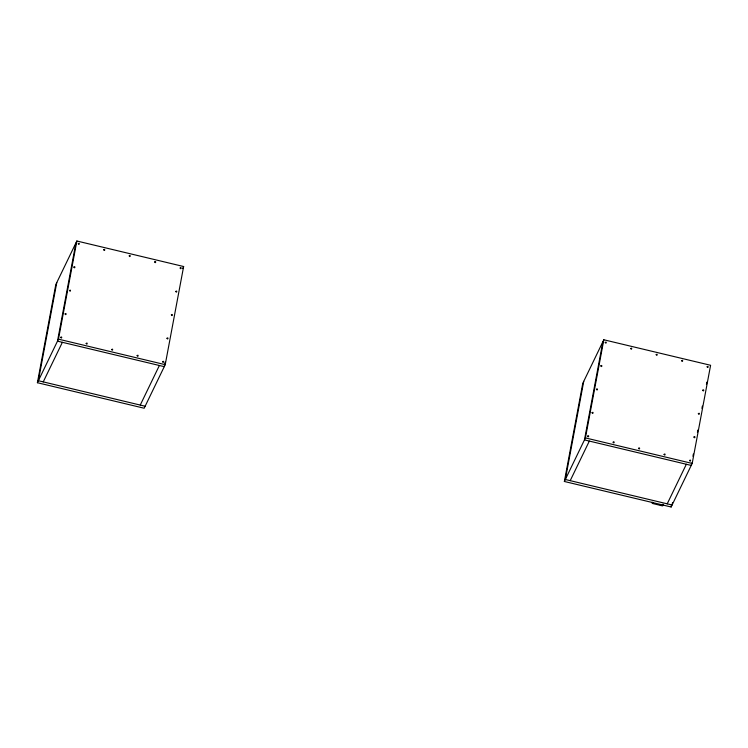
<?xml version="1.0" encoding="UTF-8"?>
<svg xmlns="http://www.w3.org/2000/svg" width="748" height="748" viewBox="0 0 748 748"><rect width="100%" height="100%" fill="white"/><g stroke="black" fill="none" stroke-linecap="round" stroke-linejoin="round"><path stroke-width="1.12" d="M37.4 382.714L55.81 284.567L76.866 241.006L183.634 266.522L165.224 364.669L144.168 408.23L37.4 382.714L58.456 339.153L76.866 241.006M56.773 282.576L38.363 380.723L145.131 406.239M75.903 242.997L57.493 341.144L164.261 366.66L165.121 362.097M564.366 481.478L582.776 383.331L603.832 339.77L710.6 365.286L692.19 463.433L671.134 506.994L564.366 481.478L585.422 437.917L603.832 339.77M583.739 381.34L565.329 479.487L672.097 505.003L672.517 502.721M602.869 341.761L584.459 439.908L691.227 465.424L691.657 463.143M671.134 506.994L671.554 504.713M692.938 456.299L693.368 454.017M697.435 432.335L697.865 430.044M701.933 408.361L702.363 406.08M706.43 384.397L706.851 382.116M43.244 381.891L62.374 342.313M182.671 268.513L183.634 266.522M140.25 405.07L159.38 365.491M570.21 480.655L589.34 441.077M667.216 503.834L686.346 464.256M585.422 437.917L692.19 463.433M58.456 339.153L165.224 364.669M663.196 504.404A6.311 0.654 -76.6 0 1 662.485 504.311M663.326 504.358A6.938 0.72 -76.6 0 1 662.578 505.891L652.209 503.413A6.938 0.72 -76.6 0 0 652.733 502.45M659.671 504.554A6.311 0.654 -76.6 0 1 659.484 504.526M652.639 502.338A6.311 0.654 -76.6 0 1 652.097 502.263M60.71 337.348C61.654 339.573 62.421 335.759 60.71 337.348M65.104 313.926C66.039 316.161 66.815 312.346 65.104 313.926M69.499 290.514C70.434 292.739 71.21 288.934 69.499 290.514M73.884 267.101C74.828 269.327 75.604 265.512 73.884 267.101M78.278 243.689C79.223 245.914 79.989 242.1 78.278 243.689M86.179 343.435C87.123 345.66 87.89 341.845 86.179 343.435M103.748 249.776C104.692 252.001 105.468 248.186 103.748 249.776M111.648 349.522C112.593 351.747 113.369 347.932 111.648 349.522M129.226 255.863C130.161 258.088 130.937 254.273 129.226 255.863M137.127 355.609C138.062 357.834 138.838 354.028 137.127 355.609M154.696 261.95C155.631 264.175 156.407 260.36 154.696 261.95M162.597 361.695C163.532 363.921 164.308 360.115 162.597 361.695M166.991 338.283C167.926 340.508 168.702 336.694 166.991 338.283M171.376 314.871C172.321 317.096 173.097 313.281 171.376 314.871M175.771 291.449C176.715 293.674 177.482 289.869 175.771 291.449M180.165 268.036C181.109 270.262 181.876 266.447 180.165 268.036M587.676 436.112C588.611 438.337 589.387 434.523 587.676 436.112M592.07 412.7C593.005 414.925 593.781 411.11 592.07 412.7M596.455 389.278C597.4 391.503 598.166 387.698 596.455 389.278M600.85 365.866C601.794 368.091 602.561 364.285 600.85 365.866M605.244 342.453C606.189 344.678 606.955 340.864 605.244 342.453M613.145 442.199C614.089 444.424 614.856 440.619 613.145 442.199M630.714 348.54C631.658 350.765 632.425 346.95 630.714 348.54M638.614 448.286C639.559 450.511 640.325 446.706 638.614 448.286M656.183 354.627C657.127 356.852 657.903 353.037 656.183 354.627M664.084 454.373C665.028 456.598 665.804 452.792 664.084 454.373M681.662 360.714C682.597 362.939 683.373 359.134 681.662 360.714M689.562 460.459C690.498 462.685 691.274 458.879 689.562 460.459M693.948 437.047C694.892 439.272 695.668 435.467 693.948 437.047M698.342 413.635C699.287 415.86 700.053 412.045 698.342 413.635M702.737 390.213C703.681 392.448 704.448 388.633 702.737 390.213M707.131 366.801C708.066 369.026 708.842 365.22 707.131 366.801"/></g></svg>
